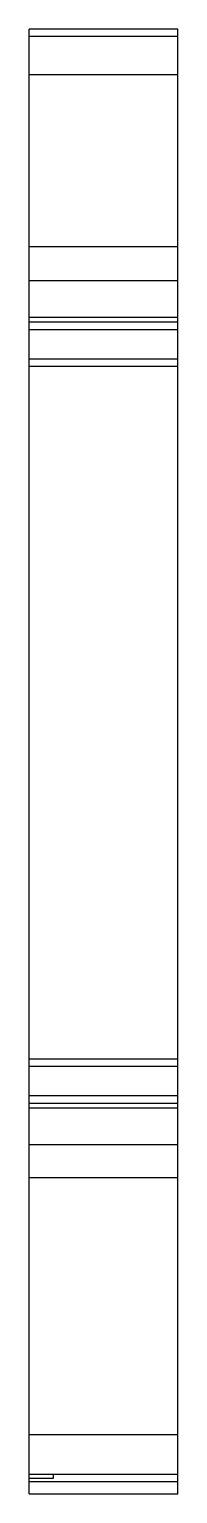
# Model space of a CAD drawing. Header units: millimetres. Extents: x -6.1 to 0, y 0 to 60.
import ezdxf

# ---------------------------------------------------------------- set-up
doc = ezdxf.new("R2010")
doc.units = ezdxf.units.MM

msp = doc.modelspace()

# ---------------------------------------------------------------- linework, layer by layer
at = {"color": 7, "linetype": 'Continuous', "lineweight": 25}
for p, q in [((0, 60), (-6.1, 60)), ((-6.1, 0), (-6.1, 60)), ((0, 0), (0, 60)), ((0, 59.7), (-6.1, 59.7)), ((-6.1, 58.147), (0, 58.147)), ((0, 51.09), (-6.1, 51.09)), ((0, 49.697), (-6.1, 49.697)), ((-6.1, 48.2), (0, 48.2)), ((-6.1, 48.2), (0, 48.2)), ((0, 48), (-6.1, 48)), ((-6.1, 47.7), (0, 47.7)), ((-6.1, 46.5), (0, 46.5)), ((-6.1, 46.199), (0, 46.199)), ((0, 17.799), (-6.1, 17.799)), ((0, 17.5), (-6.1, 17.5)), ((0, 16.3), (-6.1, 16.3)), ((-6.1, 16), (0, 16)), ((0, 15.8), (-6.1, 15.8)), ((0, 15.8), (-6.1, 15.8)), ((-6.1, 14.303), (0, 14.303)), ((-6.1, 12.95), (0, 12.95)), ((0, 2.416), (-6.1, 2.416)), ((-6.1, 0.8), (0, 0.8)), ((-6.1, 0.642), (-5.1, 0.642)), ((-5.1, 0.642), (-5.1, 0.8)), ((0, 0.487), (-6.1, 0.487)), ((-6.1, 0), (0, 0))]:
    msp.add_line(p, q, dxfattribs=at)

doc.saveas('drawing.dxf')
